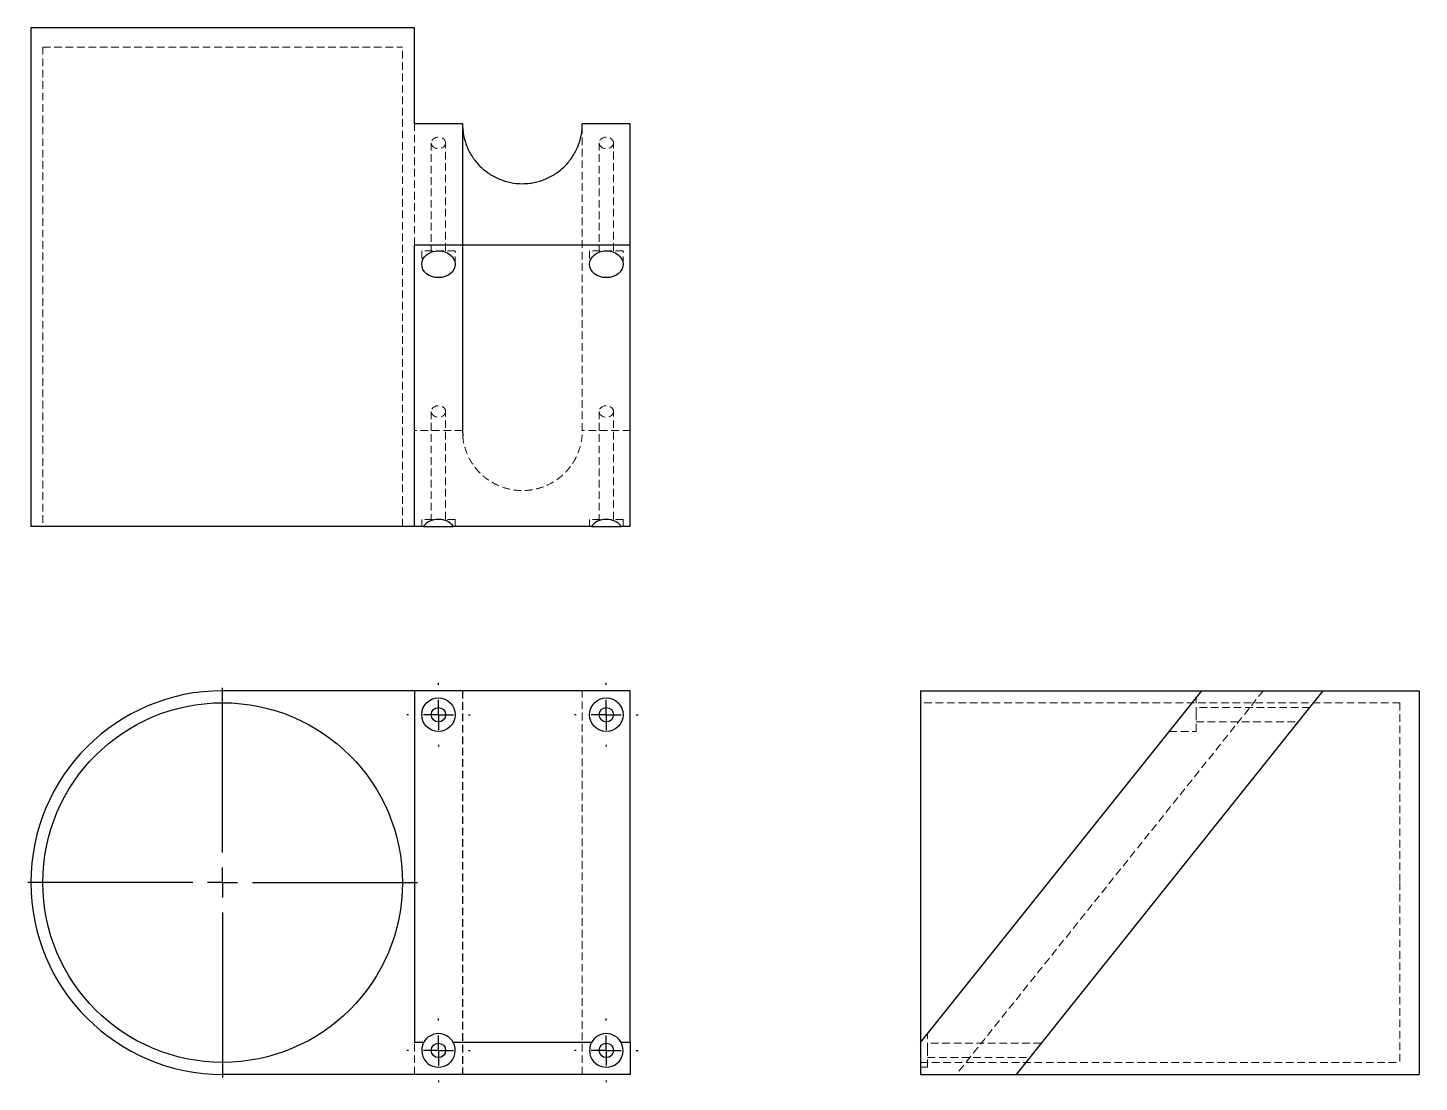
# Model space of a CAD drawing. Header units: millimetres. Extents: x 32 to 265, y 24 to 200.
import ezdxf

# ---------------------------------------------------------------- set-up
doc = ezdxf.new("R2010")
doc.units = ezdxf.units.MM
doc.linetypes.add('HIDDEN', pattern=[1.905, 1.27, -0.635])
doc.layers.add('10', color=7, linetype='Continuous')

# ---------------------------------------------------------------- blocks, each defined once
blk = doc.blocks.new('SW_CENTERMARKSYMBOL_0')
at = {"layer": '10', "color": 0}
for p, q in [((0, 5), (0, 5.3)), ((0, 0), (0, 2.5)), ((-5, 0), (-5.3, 0)), ((0, 0), (-2.5, 0)), ((0, 0), (0, -2.5)), ((0, 0), (2.5, 0)), ((5, 0), (5.3, 0)), ((0, -5), (0, -5.3))]:
    blk.add_line(p, q, dxfattribs=at)
blk = doc.blocks.new('SW_CENTERMARKSYMBOL_1')
at = {"layer": '10', "color": 0}
for p, q in [((0, 5), (0, 5.3)), ((0, 0), (0, 2.5)), ((-5, 0), (-5.3, 0)), ((0, 0), (-2.5, 0)), ((0, 0), (0, -2.5)), ((0, 0), (2.5, 0)), ((5, 0), (5.3, 0)), ((0, -5), (0, -5.3))]:
    blk.add_line(p, q, dxfattribs=at)
blk = doc.blocks.new('SW_CENTERMARKSYMBOL_2')
at = {"layer": '10', "color": 0}
for p, q in [((0, 5), (0, 5.3)), ((0, 0), (0, 2.5)), ((-5, 0), (-5.3, 0)), ((0, 0), (-2.5, 0)), ((0, 0), (0, -2.5)), ((0, 0), (2.5, 0)), ((5, 0), (5.3, 0)), ((0, -5), (0, -5.3))]:
    blk.add_line(p, q, dxfattribs=at)
blk = doc.blocks.new('SW_CENTERMARKSYMBOL_3')
at = {"layer": '10', "color": 0}
for p, q in [((0, 5), (0, 5.3)), ((0, 0), (0, 2.5)), ((-5, 0), (-5.3, 0)), ((0, 0), (-2.5, 0)), ((0, 0), (0, -2.5)), ((0, 0), (2.5, 0)), ((5, 0), (5.3, 0)), ((0, -5), (0, -5.3))]:
    blk.add_line(p, q, dxfattribs=at)
blk = doc.blocks.new('SW_CENTERMARKSYMBOL_4')
at = {"layer": '10', "color": 0}
for p, q in [((0, 5), (0, 32.5)), ((0, 0), (0, 2.5)), ((-5, 0), (-32.5, 0)), ((0, 0), (-2.5, 0)), ((0, 0), (0, -2.5)), ((0, 0), (2.5, 0)), ((5, 0), (32.5, 0)), ((0, -5), (0, -32.5))]:
    blk.add_line(p, q, dxfattribs=at)

msp = doc.modelspace()

# ---------------------------------------------------------------- linework, layer by layer
at = {"color": 7, "linetype": 'Continuous', "lineweight": 25}
for p, q in [((33, 199.6), (33, 116.4)), ((65, 199.6), (33, 199.6)), ((97, 199.6), (65, 199.6)), ((97, 183.6), (97, 199.6)), ((105, 183.6), (97, 183.6)), ((105, 183.6), (105, 132.4)), ((133, 183.6), (125, 183.6)), ((133, 163.36), (133, 183.6)), ((133, 163.36), (97, 163.36)), ((97, 116.4), (97, 163.36)), ((133, 116.4), (133, 163.36)), ((105, 132.4), (105.07, 131.53)), ((65, 116.4), (33, 116.4)), ((97, 116.4), (65, 116.4)), ((98.52, 116.4), (97, 116.4)), ((98.52, 116.4), (103.48, 116.4)), ((126.52, 116.4), (103.48, 116.4)), ((126.52, 116.4), (131.48, 116.4)), ((133, 116.4), (131.48, 116.4)), ((97, 89), (65, 89)), ((133, 89), (97, 89)), ((97, 89), (97, 30.31)), ((133, 30.31), (133, 89)), ((181.4, 30.31), (228.36, 89)), ((181.4, 89), (181.4, 30.31)), ((181.4, 89), (228.36, 89)), ((197.4, 25), (248.6, 89)), ((228.36, 89), (248.6, 89)), ((248.6, 89), (264.6, 89)), ((264.6, 89), (264.6, 25)), ((98.52, 30.31), (97, 30.31)), ((126.52, 30.31), (103.48, 30.31)), ((133, 30.31), (131.48, 30.31)), ((133, 30.31), (133, 25)), ((181.4, 30.31), (181.4, 25)), ((133, 25), (65, 25)), ((181.4, 25), (197.4, 25)), ((197.4, 25), (264.6, 25))]:
    msp.add_line(p, q, dxfattribs=at)
at = {"color": 7, "linetype": 'HIDDEN', "lineweight": 18}
for p, q in [((35, 196.4), (95, 196.4)), ((35, 196.4), (35, 116.4)), ((95, 116.4), (95, 196.4)), ((97, 163.36), (97, 183.6)), ((125, 132.4), (125, 183.6)), ((105.07, 182.48), (105.07, 131.28)), ((99.8, 180.4), (99.8, 162.4)), ((102.2, 162.4), (102.2, 180.4)), ((127.8, 180.4), (127.8, 162.4)), ((130.2, 162.4), (130.2, 180.4)), ((103.8, 162.4), (98.2, 162.4)), ((98.2, 162.4), (98.2, 160.16)), ((103.8, 160.16), (103.8, 162.4)), ((131.8, 162.4), (126.2, 162.4)), ((126.2, 162.4), (126.2, 160.16)), ((131.8, 160.16), (131.8, 162.4)), ((99.8, 135.6), (99.8, 117.6)), ((102.2, 117.6), (102.2, 135.6)), ((127.8, 135.6), (127.8, 117.6)), ((130.2, 117.6), (130.2, 135.6)), ((105, 132.4), (97, 132.4)), ((133, 132.4), (125, 132.4)), ((103.8, 117.6), (98.2, 117.6)), ((98.2, 117.6), (98.2, 116.4)), ((103.8, 116.4), (103.8, 117.6)), ((131.8, 117.6), (126.2, 117.6)), ((126.2, 117.6), (126.2, 116.4)), ((131.8, 116.4), (131.8, 117.6)), ((105, 89), (105, 25)), ((105.07, 89), (105.07, 25)), ((125, 25), (125, 89)), ((238.61, 89.02), (187.41, 25.02)), ((261.4, 87), (181.4, 87)), ((227.4, 85), (227.4, 87.8)), ((227.4, 87.8), (227.4, 87.8)), ((246.36, 86.2), (227.4, 86.2)), ((261.4, 87), (261.4, 57)), ((227.4, 82.2), (227.4, 85)), ((227.4, 83.8), (244.44, 83.8)), ((222.92, 82.2), (227.4, 82.2)), ((261.4, 57), (261.4, 27)), ((97, 25), (97, 30.31)), ((182.6, 29), (182.6, 31.8)), ((182.6, 31.8), (182.6, 31.8)), ((201.56, 30.2), (182.6, 30.2)), ((182.6, 26.2), (182.6, 29)), ((181.4, 27), (261.4, 27)), ((181.4, 26.2), (182.6, 26.2)), ((182.6, 27.8), (199.64, 27.8))]:
    msp.add_line(p, q, dxfattribs=at)
at = {"color": 7, "linetype": 'Continuous', "lineweight": 25}
for centre, radius in [((65, 57), 30), ((101, 85), 2.8), ((101, 85), 1.2), ((129, 85), 2.8), ((129, 85), 1.2), ((101, 29), 1.2), ((129, 29), 1.2)]:
    msp.add_circle(centre, radius, dxfattribs=at)
for centre, radius, start, end in [((65, 57), 32, 90, 270), ((101, 29), 2.8, 152.1915, 27.8085), ((101, 29), 2.8, 27.8085, 152.1915), ((129, 29), 2.8, 152.1915, 27.8085), ((129, 29), 2.8, 27.8085, 152.1915)]:
    msp.add_arc(centre, radius, start, end, dxfattribs=at)
at = {"color": 7, "linetype": 'HIDDEN', "lineweight": 18}
for centre in [(101, 180.4), (129, 180.4), (101, 135.6), (129, 135.6)]:
    msp.add_ellipse(centre, major_axis=(1.2, 0), ratio=0.8, dxfattribs=at)
at = {"color": 7, "linetype": 'Continuous', "lineweight": 25}
for centre in [(101, 160.16), (129, 160.16)]:
    msp.add_ellipse(centre, major_axis=(2.8, 0), ratio=0.8, dxfattribs=at)
for centre in [(101, 115.36), (129, 115.36)]:
    msp.add_ellipse(centre, major_axis=(2.8, 0), ratio=0.8, start_param=0.485349, end_param=2.656243, dxfattribs=at)
msp.add_open_spline([(105, 183.6), (105, 182.94), (105.07, 182.29), (105.33, 181.01), (105.52, 180.37), (106.01, 179.16), (106.32, 178.59), (106.87, 177.77), (107.07, 177.5), (107.48, 177), (107.7, 176.76), (108.16, 176.3), (108.4, 176.08), (108.91, 175.66), (109.17, 175.47), (109.99, 174.92), (110.57, 174.61), (111.47, 174.24), (111.78, 174.13), (112.41, 173.94), (112.73, 173.86), (113.69, 173.66), (114.34, 173.6), (115.32, 173.6), (115.65, 173.62), (116.31, 173.68), (116.63, 173.73), (117.59, 173.92), (118.21, 174.11), (119.13, 174.48), (119.42, 174.63), (120, 174.93), (120.28, 175.1), (120.82, 175.46), (121.08, 175.66), (121.59, 176.07), (121.84, 176.29), (122.53, 176.99), (122.95, 177.49), (123.67, 178.58), (123.99, 179.16), (124.48, 180.37), (124.67, 180.99), (124.87, 181.96), (124.92, 182.29), (124.98, 182.94), (125, 183.27), (125, 183.6)], degree=3, knots=[0, 0, 0, 0, 0.0625, 0.0625, 0.125, 0.125, 0.1875, 0.1875, 0.21875, 0.21875, 0.25, 0.25, 0.28125, 0.28125, 0.3125, 0.3125, 0.375, 0.375, 0.40625, 0.40625, 0.4375, 0.4375, 0.5, 0.5, 0.53125, 0.53125, 0.5625, 0.5625, 0.625, 0.625, 0.65625, 0.65625, 0.6875, 0.6875, 0.71875, 0.71875, 0.75, 0.75, 0.8125, 0.8125, 0.875, 0.875, 0.9375, 0.9375, 0.96875, 0.96875, 1, 1, 1, 1], dxfattribs=at)
at = {"color": 7, "linetype": 'HIDDEN', "lineweight": 18}
msp.add_open_spline([(105.07, 131.53), (105.08, 131.34), (105.11, 130.65), (105.42, 129.44), (106, 127.93), (106.88, 126.48), (107.99, 125.2), (109.28, 124.14), (110.76, 123.29), (112.35, 122.71), (114.02, 122.4), (115.7, 122.38), (117.38, 122.64), (118.98, 123.18), (120.48, 123.98), (121.81, 125.01), (122.96, 126.27), (123.87, 127.68), (124.53, 129.24), (124.93, 130.82), (124.98, 131.89), (125, 132.4)], degree=3, knots=[0, 0, 0, 0, 0.0187282, 0.0671676, 0.1218564, 0.1781708, 0.2322385, 0.2878294, 0.342533, 0.3988543, 0.45315, 0.5090008, 0.5635981, 0.6198016, 0.6741458, 0.7300623, 0.7845383, 0.8406046, 0.8947232, 0.950355, 1, 1, 1, 1], dxfattribs=at)

# ---------------------------------------------------------------- block references
at = {"layer": '10'}
for name, p in [('SW_CENTERMARKSYMBOL_4', (65, 57)), ('SW_CENTERMARKSYMBOL_3', (101, 85)), ('SW_CENTERMARKSYMBOL_2', (129, 85)), ('SW_CENTERMARKSYMBOL_1', (101, 29)), ('SW_CENTERMARKSYMBOL_0', (129, 29))]:
    msp.add_blockref(name, p, dxfattribs=at)

doc.saveas('drawing.dxf')
